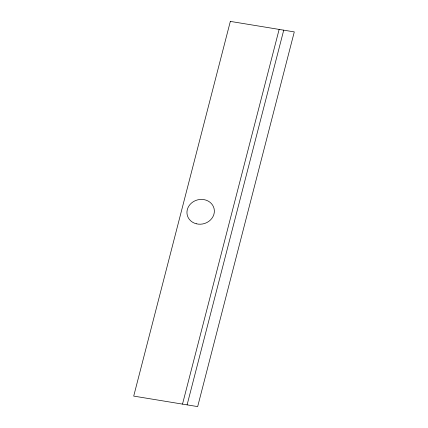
<?xml version="1.0" encoding="UTF-8"?>
<svg xmlns="http://www.w3.org/2000/svg" width="428" height="428" viewBox="0 0 428 428"><rect width="100%" height="100%" fill="white"/><g stroke="black" fill="none" stroke-linecap="round" stroke-linejoin="round"><path stroke-width="0.64" d="M182.51 404.112L279.136 29.409M187.1 404.867L283.727 30.163M230.334 21.4L133.707 396.103L197.666 406.6L294.293 31.897L230.334 21.4M196.249 223.764A13.798 12.316 -14.3 0 0 214.102 208.725A13.798 12.316 -14.3 0 0 191.61 202.936A13.798 12.316 -14.3 0 0 196.249 223.764"/></g></svg>
